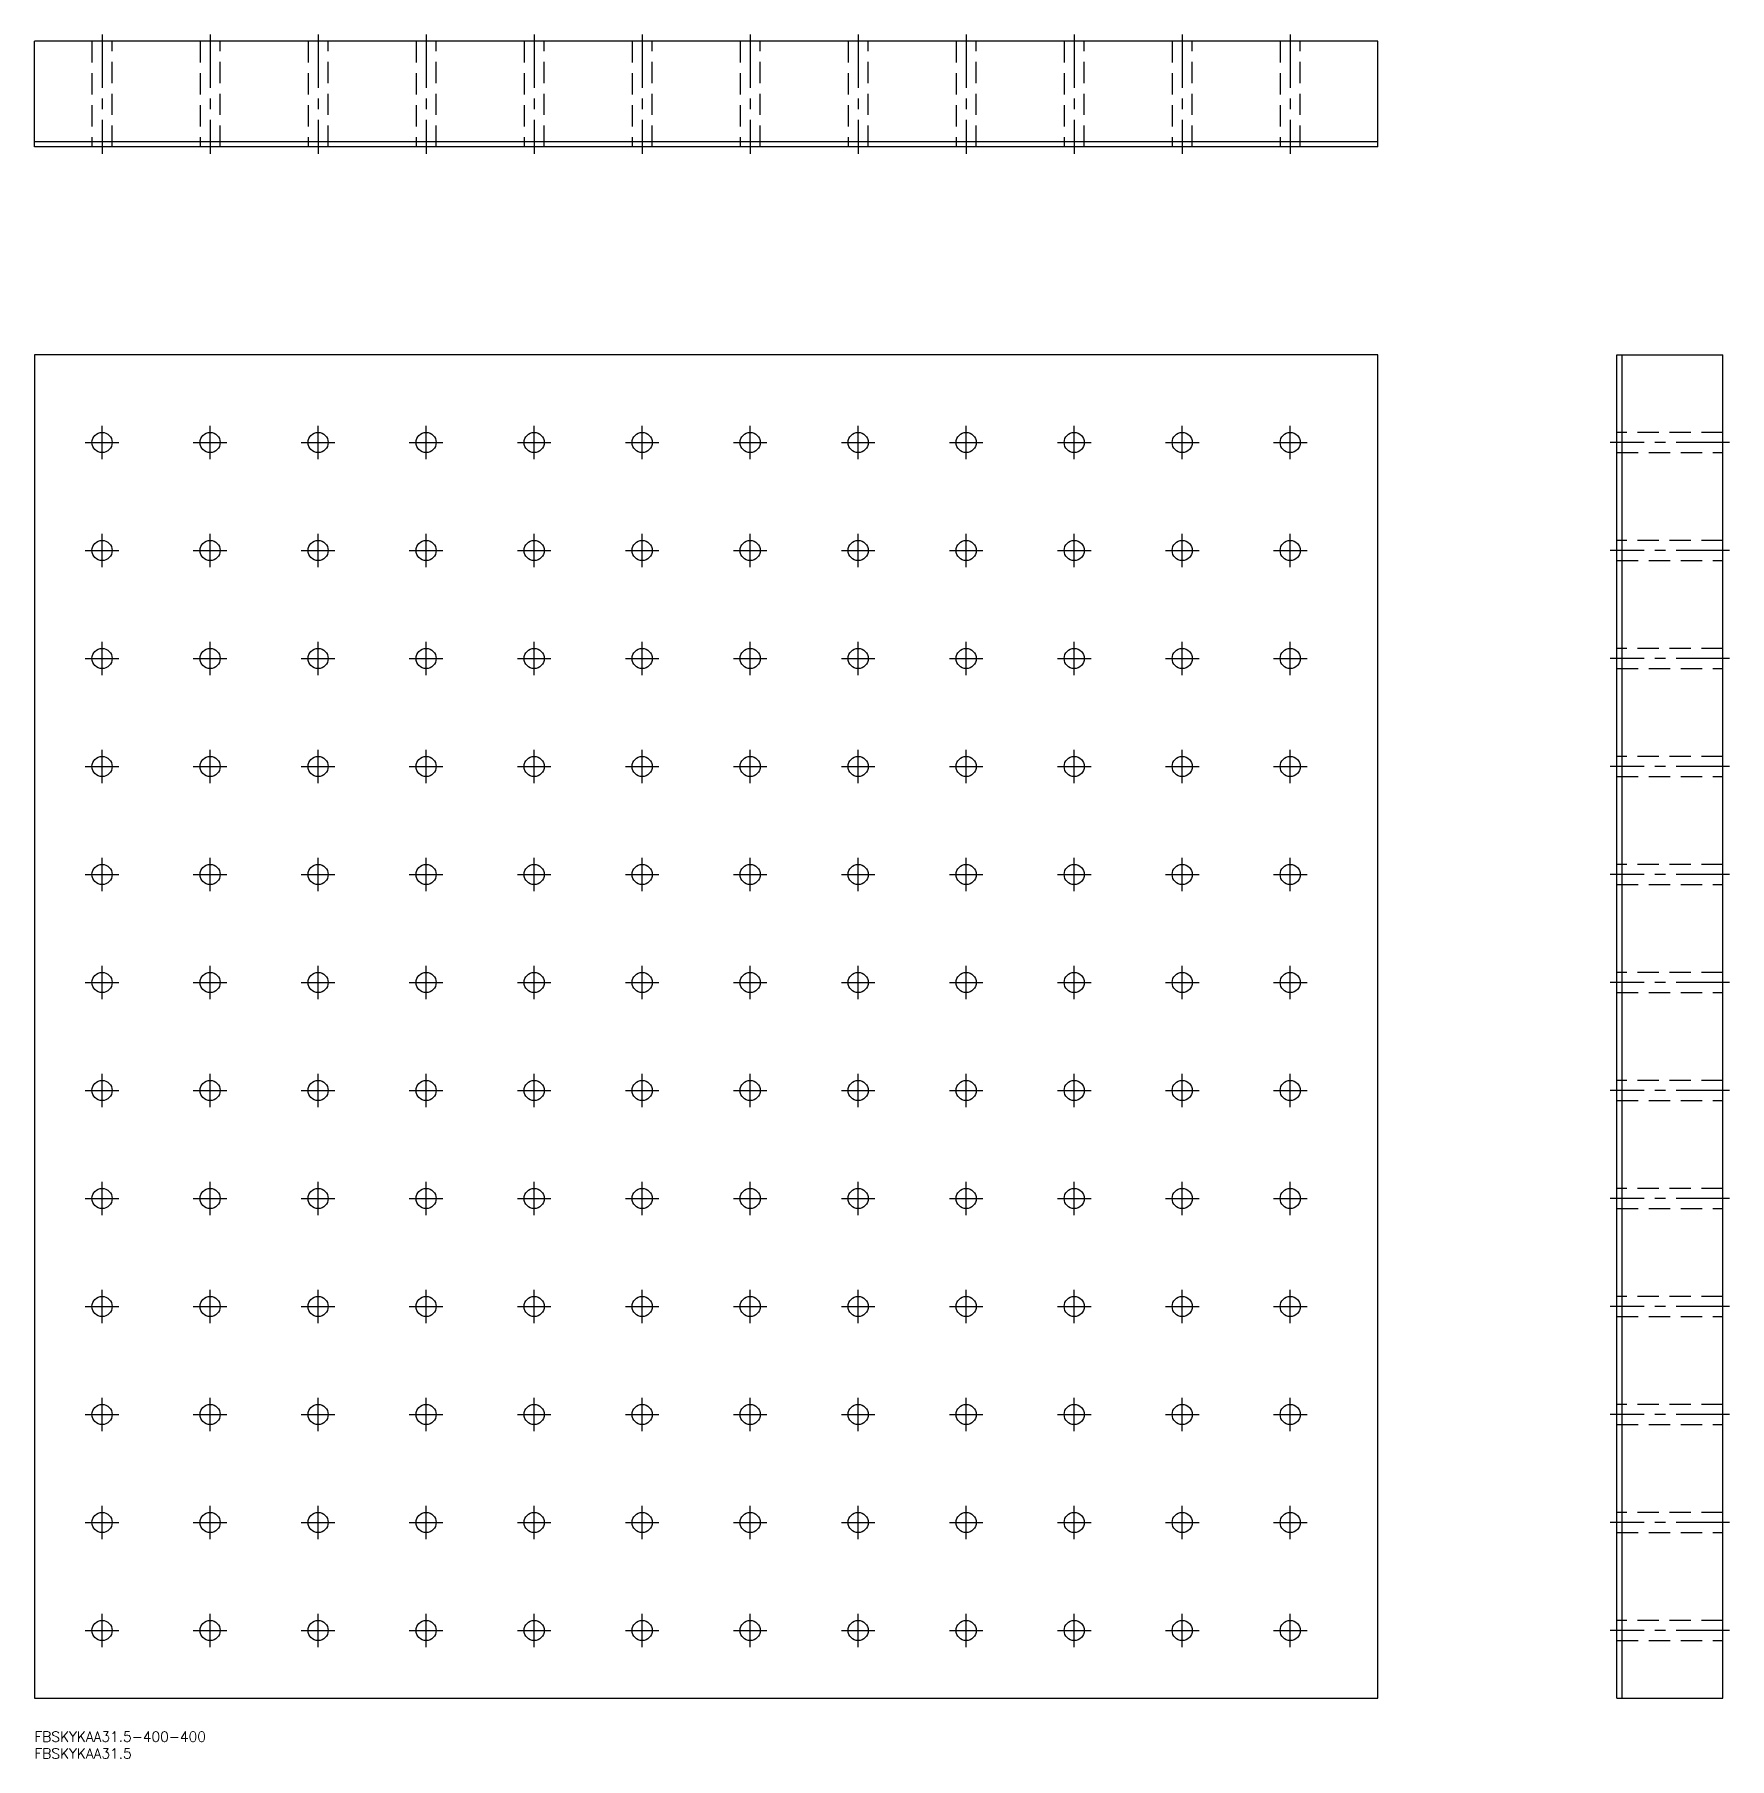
# Model space of a CAD drawing. Extents: x 0 to 505, y -8 to 505.
import ezdxf

# ---------------------------------------------------------------- set-up
doc = ezdxf.new("R2010")
doc.units = 0
doc.header["$LTSCALE"] = 0.5
doc.linetypes.add('CENTER', pattern=[50.8, 31.75, -6.35, 6.35, -6.35])
doc.linetypes.add('DASHED', pattern=[19.05, 12.7, -6.35])
for name, color, linetype in [('MSM_CENTER', 1, 'CENTER'), ('MSM_CONTINUOUS', 7, 'CONTINUOUS'), ('MSM_DASHED', 4, 'DASHED'), ('MSM_PART_NUMBER', 7, 'CONTINUOUS')]:
    doc.layers.add(name, color=color, linetype=linetype)
doc.styles.get("Standard").update_dxf_attribs({"font": 'txt.shx', "height": 3, "bigfont": 'bigfont.shx'})

# ---------------------------------------------------------------- blocks, each defined once
blk = doc.blocks.new('*U17')
at = {"layer": 'MSM_PART_NUMBER'}
blk.add_text('FBSKYKAA31.5-400-400', height=3, dxfattribs=at).set_placement((0, -3))
blk = doc.blocks.new('*U18')
at = {"layer": 'MSM_PART_NUMBER'}
blk.add_text('FBSKYKAA31.5', height=3, dxfattribs=at).set_placement((0, -8))

msp = doc.modelspace()

# ---------------------------------------------------------------- linework, layer by layer
at = {"layer": 'MSM_CENTER'}
for p, q in [((20.12, 505.38), (20.12, 469.88)), ((52.28, 505.38), (52.28, 469.88)), ((84.44, 505.38), (84.44, 469.88)), ((116.6, 505.38), (116.6, 469.88)), ((148.76, 505.38), (148.76, 469.88)), ((180.92, 505.38), (180.92, 469.88)), ((213.08, 505.38), (213.08, 469.88)), ((245.24, 505.38), (245.24, 469.88)), ((277.4, 505.38), (277.4, 469.88)), ((309.56, 505.38), (309.56, 469.88)), ((341.72, 505.38), (341.72, 469.88)), ((373.88, 505.38), (373.88, 469.88)), ((20.12, 378.88), (20.12, 388.88)), ((52.28, 378.88), (52.28, 388.88)), ((84.44, 378.88), (84.44, 388.88)), ((116.6, 378.88), (116.6, 388.88)), ((148.76, 378.88), (148.76, 388.88)), ((180.92, 378.88), (180.92, 388.88)), ((213.08, 378.88), (213.08, 388.88)), ((245.24, 378.88), (245.24, 388.88)), ((277.4, 378.88), (277.4, 388.88)), ((309.56, 378.88), (309.56, 388.88)), ((341.72, 378.88), (341.72, 388.88)), ((373.88, 378.88), (373.88, 388.88)), ((15.12, 383.88), (25.12, 383.88)), ((47.28, 383.88), (57.28, 383.88)), ((79.44, 383.88), (89.44, 383.88)), ((111.6, 383.88), (121.6, 383.88)), ((143.76, 383.88), (153.76, 383.88)), ((175.92, 383.88), (185.92, 383.88)), ((208.08, 383.88), (218.08, 383.88)), ((240.24, 383.88), (250.24, 383.88)), ((272.4, 383.88), (282.4, 383.88)), ((304.56, 383.88), (314.56, 383.88)), ((336.72, 383.88), (346.72, 383.88)), ((368.88, 383.88), (378.88, 383.88)), ((504.66, 383.88), (469.16, 383.88)), ((20.12, 346.72), (20.12, 356.72)), ((52.28, 346.72), (52.28, 356.72)), ((84.44, 346.72), (84.44, 356.72)), ((116.6, 346.72), (116.6, 356.72)), ((148.76, 346.72), (148.76, 356.72)), ((180.92, 346.72), (180.92, 356.72)), ((213.08, 346.72), (213.08, 356.72)), ((245.24, 346.72), (245.24, 356.72)), ((277.4, 346.72), (277.4, 356.72)), ((309.56, 346.72), (309.56, 356.72)), ((341.72, 346.72), (341.72, 356.72)), ((373.88, 346.72), (373.88, 356.72)), ((15.12, 351.72), (25.12, 351.72)), ((47.28, 351.72), (57.28, 351.72)), ((79.44, 351.72), (89.44, 351.72)), ((111.6, 351.72), (121.6, 351.72)), ((143.76, 351.72), (153.76, 351.72)), ((175.92, 351.72), (185.92, 351.72)), ((208.08, 351.72), (218.08, 351.72)), ((240.24, 351.72), (250.24, 351.72)), ((272.4, 351.72), (282.4, 351.72)), ((304.56, 351.72), (314.56, 351.72)), ((336.72, 351.72), (346.72, 351.72)), ((368.88, 351.72), (378.88, 351.72)), ((504.66, 351.72), (469.16, 351.72)), ((20.12, 314.56), (20.12, 324.56)), ((52.28, 314.56), (52.28, 324.56)), ((84.44, 314.56), (84.44, 324.56)), ((116.6, 314.56), (116.6, 324.56)), ((148.76, 314.56), (148.76, 324.56)), ((180.92, 314.56), (180.92, 324.56)), ((213.08, 314.56), (213.08, 324.56)), ((245.24, 314.56), (245.24, 324.56)), ((277.4, 314.56), (277.4, 324.56)), ((309.56, 314.56), (309.56, 324.56)), ((341.72, 314.56), (341.72, 324.56)), ((373.88, 314.56), (373.88, 324.56)), ((15.12, 319.56), (25.12, 319.56)), ((47.28, 319.56), (57.28, 319.56)), ((79.44, 319.56), (89.44, 319.56)), ((111.6, 319.56), (121.6, 319.56)), ((143.76, 319.56), (153.76, 319.56)), ((175.92, 319.56), (185.92, 319.56)), ((208.08, 319.56), (218.08, 319.56)), ((240.24, 319.56), (250.24, 319.56)), ((272.4, 319.56), (282.4, 319.56)), ((304.56, 319.56), (314.56, 319.56)), ((336.72, 319.56), (346.72, 319.56)), ((368.88, 319.56), (378.88, 319.56)), ((504.66, 319.56), (469.16, 319.56)), ((20.12, 282.4), (20.12, 292.4)), ((52.28, 282.4), (52.28, 292.4)), ((84.44, 282.4), (84.44, 292.4)), ((116.6, 282.4), (116.6, 292.4)), ((148.76, 282.4), (148.76, 292.4)), ((180.92, 282.4), (180.92, 292.4)), ((213.08, 282.4), (213.08, 292.4)), ((245.24, 282.4), (245.24, 292.4)), ((277.4, 282.4), (277.4, 292.4)), ((309.56, 282.4), (309.56, 292.4)), ((341.72, 282.4), (341.72, 292.4)), ((373.88, 282.4), (373.88, 292.4)), ((15.12, 287.4), (25.12, 287.4)), ((47.28, 287.4), (57.28, 287.4)), ((79.44, 287.4), (89.44, 287.4)), ((111.6, 287.4), (121.6, 287.4)), ((143.76, 287.4), (153.76, 287.4)), ((175.92, 287.4), (185.92, 287.4)), ((208.08, 287.4), (218.08, 287.4)), ((240.24, 287.4), (250.24, 287.4)), ((272.4, 287.4), (282.4, 287.4)), ((304.56, 287.4), (314.56, 287.4)), ((336.72, 287.4), (346.72, 287.4)), ((368.88, 287.4), (378.88, 287.4)), ((504.66, 287.4), (469.16, 287.4)), ((20.12, 250.24), (20.12, 260.24)), ((52.28, 250.24), (52.28, 260.24)), ((84.44, 250.24), (84.44, 260.24)), ((116.6, 250.24), (116.6, 260.24)), ((148.76, 250.24), (148.76, 260.24)), ((180.92, 250.24), (180.92, 260.24)), ((213.08, 250.24), (213.08, 260.24)), ((245.24, 250.24), (245.24, 260.24)), ((277.4, 250.24), (277.4, 260.24)), ((309.56, 250.24), (309.56, 260.24)), ((341.72, 250.24), (341.72, 260.24)), ((373.88, 250.24), (373.88, 260.24)), ((15.12, 255.24), (25.12, 255.24)), ((47.28, 255.24), (57.28, 255.24)), ((79.44, 255.24), (89.44, 255.24)), ((111.6, 255.24), (121.6, 255.24)), ((143.76, 255.24), (153.76, 255.24)), ((175.92, 255.24), (185.92, 255.24)), ((208.08, 255.24), (218.08, 255.24)), ((240.24, 255.24), (250.24, 255.24)), ((272.4, 255.24), (282.4, 255.24)), ((304.56, 255.24), (314.56, 255.24)), ((336.72, 255.24), (346.72, 255.24)), ((368.88, 255.24), (378.88, 255.24)), ((504.66, 255.24), (469.16, 255.24)), ((20.12, 218.08), (20.12, 228.08)), ((52.28, 218.08), (52.28, 228.08)), ((84.44, 218.08), (84.44, 228.08)), ((116.6, 218.08), (116.6, 228.08)), ((148.76, 218.08), (148.76, 228.08)), ((180.92, 218.08), (180.92, 228.08)), ((213.08, 218.08), (213.08, 228.08)), ((245.24, 218.08), (245.24, 228.08)), ((277.4, 218.08), (277.4, 228.08)), ((309.56, 218.08), (309.56, 228.08)), ((341.72, 218.08), (341.72, 228.08)), ((373.88, 218.08), (373.88, 228.08)), ((15.12, 223.08), (25.12, 223.08)), ((47.28, 223.08), (57.28, 223.08)), ((79.44, 223.08), (89.44, 223.08)), ((111.6, 223.08), (121.6, 223.08)), ((143.76, 223.08), (153.76, 223.08)), ((175.92, 223.08), (185.92, 223.08)), ((208.08, 223.08), (218.08, 223.08)), ((240.24, 223.08), (250.24, 223.08)), ((272.4, 223.08), (282.4, 223.08)), ((304.56, 223.08), (314.56, 223.08)), ((336.72, 223.08), (346.72, 223.08)), ((368.88, 223.08), (378.88, 223.08)), ((504.66, 223.08), (469.16, 223.08)), ((20.12, 185.92), (20.12, 195.92)), ((52.28, 185.92), (52.28, 195.92)), ((84.44, 185.92), (84.44, 195.92)), ((116.6, 185.92), (116.6, 195.92)), ((148.76, 185.92), (148.76, 195.92)), ((180.92, 185.92), (180.92, 195.92)), ((213.08, 185.92), (213.08, 195.92)), ((245.24, 185.92), (245.24, 195.92)), ((277.4, 185.92), (277.4, 195.92)), ((309.56, 185.92), (309.56, 195.92)), ((341.72, 185.92), (341.72, 195.92)), ((373.88, 185.92), (373.88, 195.92)), ((15.12, 190.92), (25.12, 190.92)), ((47.28, 190.92), (57.28, 190.92)), ((79.44, 190.92), (89.44, 190.92)), ((111.6, 190.92), (121.6, 190.92)), ((143.76, 190.92), (153.76, 190.92)), ((175.92, 190.92), (185.92, 190.92)), ((208.08, 190.92), (218.08, 190.92)), ((240.24, 190.92), (250.24, 190.92)), ((272.4, 190.92), (282.4, 190.92)), ((304.56, 190.92), (314.56, 190.92)), ((336.72, 190.92), (346.72, 190.92)), ((368.88, 190.92), (378.88, 190.92)), ((504.66, 190.92), (469.16, 190.92)), ((20.12, 153.76), (20.12, 163.76)), ((52.28, 153.76), (52.28, 163.76)), ((84.44, 153.76), (84.44, 163.76)), ((116.6, 153.76), (116.6, 163.76)), ((148.76, 153.76), (148.76, 163.76)), ((180.92, 153.76), (180.92, 163.76)), ((213.08, 153.76), (213.08, 163.76)), ((245.24, 153.76), (245.24, 163.76)), ((277.4, 153.76), (277.4, 163.76)), ((309.56, 153.76), (309.56, 163.76)), ((341.72, 153.76), (341.72, 163.76)), ((373.88, 153.76), (373.88, 163.76)), ((15.12, 158.76), (25.12, 158.76)), ((47.28, 158.76), (57.28, 158.76)), ((79.44, 158.76), (89.44, 158.76)), ((111.6, 158.76), (121.6, 158.76)), ((143.76, 158.76), (153.76, 158.76)), ((175.92, 158.76), (185.92, 158.76)), ((208.08, 158.76), (218.08, 158.76)), ((240.24, 158.76), (250.24, 158.76)), ((272.4, 158.76), (282.4, 158.76)), ((304.56, 158.76), (314.56, 158.76)), ((336.72, 158.76), (346.72, 158.76)), ((368.88, 158.76), (378.88, 158.76)), ((504.66, 158.76), (469.16, 158.76)), ((20.12, 121.6), (20.12, 131.6)), ((52.28, 121.6), (52.28, 131.6)), ((84.44, 121.6), (84.44, 131.6)), ((116.6, 121.6), (116.6, 131.6)), ((148.76, 121.6), (148.76, 131.6)), ((180.92, 121.6), (180.92, 131.6)), ((213.08, 121.6), (213.08, 131.6)), ((245.24, 121.6), (245.24, 131.6)), ((277.4, 121.6), (277.4, 131.6)), ((309.56, 121.6), (309.56, 131.6)), ((341.72, 121.6), (341.72, 131.6)), ((373.88, 121.6), (373.88, 131.6)), ((15.12, 126.6), (25.12, 126.6)), ((47.28, 126.6), (57.28, 126.6)), ((79.44, 126.6), (89.44, 126.6)), ((111.6, 126.6), (121.6, 126.6)), ((143.76, 126.6), (153.76, 126.6)), ((175.92, 126.6), (185.92, 126.6)), ((208.08, 126.6), (218.08, 126.6)), ((240.24, 126.6), (250.24, 126.6)), ((272.4, 126.6), (282.4, 126.6)), ((304.56, 126.6), (314.56, 126.6)), ((336.72, 126.6), (346.72, 126.6)), ((368.88, 126.6), (378.88, 126.6)), ((504.66, 126.6), (469.16, 126.6)), ((20.12, 89.44), (20.12, 99.44)), ((52.28, 89.44), (52.28, 99.44)), ((84.44, 89.44), (84.44, 99.44)), ((116.6, 89.44), (116.6, 99.44)), ((148.76, 89.44), (148.76, 99.44)), ((180.92, 89.44), (180.92, 99.44)), ((213.08, 89.44), (213.08, 99.44)), ((245.24, 89.44), (245.24, 99.44)), ((277.4, 89.44), (277.4, 99.44)), ((309.56, 89.44), (309.56, 99.44)), ((341.72, 89.44), (341.72, 99.44)), ((373.88, 89.44), (373.88, 99.44)), ((15.12, 94.44), (25.12, 94.44)), ((47.28, 94.44), (57.28, 94.44)), ((79.44, 94.44), (89.44, 94.44)), ((111.6, 94.44), (121.6, 94.44)), ((143.76, 94.44), (153.76, 94.44)), ((175.92, 94.44), (185.92, 94.44)), ((208.08, 94.44), (218.08, 94.44)), ((240.24, 94.44), (250.24, 94.44)), ((272.4, 94.44), (282.4, 94.44)), ((304.56, 94.44), (314.56, 94.44)), ((336.72, 94.44), (346.72, 94.44)), ((368.88, 94.44), (378.88, 94.44)), ((504.66, 94.44), (469.16, 94.44)), ((20.12, 57.28), (20.12, 67.28)), ((52.28, 57.28), (52.28, 67.28)), ((84.44, 57.28), (84.44, 67.28)), ((116.6, 57.28), (116.6, 67.28)), ((148.76, 57.28), (148.76, 67.28)), ((180.92, 57.28), (180.92, 67.28)), ((213.08, 57.28), (213.08, 67.28)), ((245.24, 57.28), (245.24, 67.28)), ((277.4, 57.28), (277.4, 67.28)), ((309.56, 57.28), (309.56, 67.28)), ((341.72, 57.28), (341.72, 67.28)), ((373.88, 57.28), (373.88, 67.28)), ((15.12, 62.28), (25.12, 62.28)), ((47.28, 62.28), (57.28, 62.28)), ((79.44, 62.28), (89.44, 62.28)), ((111.6, 62.28), (121.6, 62.28)), ((143.76, 62.28), (153.76, 62.28)), ((175.92, 62.28), (185.92, 62.28)), ((208.08, 62.28), (218.08, 62.28)), ((240.24, 62.28), (250.24, 62.28)), ((272.4, 62.28), (282.4, 62.28)), ((304.56, 62.28), (314.56, 62.28)), ((336.72, 62.28), (346.72, 62.28)), ((368.88, 62.28), (378.88, 62.28)), ((504.66, 62.28), (469.16, 62.28)), ((20.12, 25.12), (20.12, 35.12)), ((52.28, 25.12), (52.28, 35.12)), ((84.44, 25.12), (84.44, 35.12)), ((116.6, 25.12), (116.6, 35.12)), ((148.76, 25.12), (148.76, 35.12)), ((180.92, 25.12), (180.92, 35.12)), ((213.08, 25.12), (213.08, 35.12)), ((245.24, 25.12), (245.24, 35.12)), ((277.4, 25.12), (277.4, 35.12)), ((309.56, 25.12), (309.56, 35.12)), ((341.72, 25.12), (341.72, 35.12)), ((373.88, 25.12), (373.88, 35.12)), ((15.12, 30.12), (25.12, 30.12)), ((47.28, 30.12), (57.28, 30.12)), ((79.44, 30.12), (89.44, 30.12)), ((111.6, 30.12), (121.6, 30.12)), ((143.76, 30.12), (153.76, 30.12)), ((175.92, 30.12), (185.92, 30.12)), ((208.08, 30.12), (218.08, 30.12)), ((240.24, 30.12), (250.24, 30.12)), ((272.4, 30.12), (282.4, 30.12)), ((304.56, 30.12), (314.56, 30.12)), ((336.72, 30.12), (346.72, 30.12)), ((368.88, 30.12), (378.88, 30.12)), ((504.66, 30.12), (469.16, 30.12))]:
    msp.add_line(p, q, dxfattribs=at)
at = {"layer": 'MSM_CONTINUOUS'}
for p, q in [((400, 503.38), (0, 503.38)), ((0, 471.88), (0, 503.38)), ((400, 471.88), (400, 503.38)), ((400, 473.38), (0, 473.38)), ((400, 471.88), (0, 471.88)), ((400, 410), (0, 410)), ((0, 410), (0, 10)), ((400, 10), (400, 410)), ((471.16, 410), (502.66, 410)), ((471.16, 10), (471.16, 410)), ((472.66, 10), (472.66, 410)), ((502.66, 10), (502.66, 410)), ((0, 10), (400, 10)), ((471.16, 10), (502.66, 10))]:
    msp.add_line(p, q, dxfattribs=at)
for centre in [(20.12, 383.88), (52.28, 383.88), (84.44, 383.88), (116.6, 383.88), (148.76, 383.88), (180.92, 383.88), (213.08, 383.88), (245.24, 383.88), (277.4, 383.88), (309.56, 383.88), (341.72, 383.88), (373.88, 383.88), (20.12, 351.72), (52.28, 351.72), (84.44, 351.72), (116.6, 351.72), (148.76, 351.72), (180.92, 351.72), (213.08, 351.72), (245.24, 351.72), (277.4, 351.72), (309.56, 351.72), (341.72, 351.72), (373.88, 351.72), (20.12, 319.56), (52.28, 319.56), (84.44, 319.56), (116.6, 319.56), (148.76, 319.56), (180.92, 319.56), (213.08, 319.56), (245.24, 319.56), (277.4, 319.56), (309.56, 319.56), (341.72, 319.56), (373.88, 319.56), (20.12, 287.4), (52.28, 287.4), (84.44, 287.4), (116.6, 287.4), (148.76, 287.4), (180.92, 287.4), (213.08, 287.4), (245.24, 287.4), (277.4, 287.4), (309.56, 287.4), (341.72, 287.4), (373.88, 287.4), (20.12, 255.24), (52.28, 255.24), (84.44, 255.24), (116.6, 255.24), (148.76, 255.24), (180.92, 255.24), (213.08, 255.24), (245.24, 255.24), (277.4, 255.24), (309.56, 255.24), (341.72, 255.24), (373.88, 255.24), (20.12, 223.08), (52.28, 223.08), (84.44, 223.08), (116.6, 223.08), (148.76, 223.08), (180.92, 223.08), (213.08, 223.08), (245.24, 223.08), (277.4, 223.08), (309.56, 223.08), (341.72, 223.08), (373.88, 223.08), (20.12, 190.92), (52.28, 190.92), (84.44, 190.92), (116.6, 190.92), (148.76, 190.92), (180.92, 190.92), (213.08, 190.92), (245.24, 190.92), (277.4, 190.92), (309.56, 190.92), (341.72, 190.92), (373.88, 190.92), (20.12, 158.76), (52.28, 158.76), (84.44, 158.76), (116.6, 158.76), (148.76, 158.76), (180.92, 158.76), (213.08, 158.76), (245.24, 158.76), (277.4, 158.76), (309.56, 158.76), (341.72, 158.76), (373.88, 158.76), (20.12, 126.6), (52.28, 126.6), (84.44, 126.6), (116.6, 126.6), (148.76, 126.6), (180.92, 126.6), (213.08, 126.6), (245.24, 126.6), (277.4, 126.6), (309.56, 126.6), (341.72, 126.6), (373.88, 126.6), (20.12, 94.44), (52.28, 94.44), (84.44, 94.44), (116.6, 94.44), (148.76, 94.44), (180.92, 94.44), (213.08, 94.44), (245.24, 94.44), (277.4, 94.44), (309.56, 94.44), (341.72, 94.44), (373.88, 94.44), (20.12, 62.28), (52.28, 62.28), (84.44, 62.28), (116.6, 62.28), (148.76, 62.28), (180.92, 62.28), (213.08, 62.28), (245.24, 62.28), (277.4, 62.28), (309.56, 62.28), (341.72, 62.28), (373.88, 62.28), (20.12, 30.12), (52.28, 30.12), (84.44, 30.12), (116.6, 30.12), (148.76, 30.12), (180.92, 30.12), (213.08, 30.12), (245.24, 30.12), (277.4, 30.12), (309.56, 30.12), (341.72, 30.12), (373.88, 30.12)]:
    msp.add_circle(centre, 3, dxfattribs=at)
at = {"layer": 'MSM_DASHED'}
for p, q in [((17.12, 503.38), (17.12, 471.88)), ((23.12, 471.88), (23.12, 503.38)), ((49.28, 503.38), (49.28, 471.88)), ((55.28, 471.88), (55.28, 503.38)), ((81.44, 503.38), (81.44, 471.88)), ((87.44, 471.88), (87.44, 503.38)), ((113.6, 503.38), (113.6, 471.88)), ((119.6, 471.88), (119.6, 503.38)), ((145.76, 503.38), (145.76, 471.88)), ((151.76, 471.88), (151.76, 503.38)), ((177.92, 503.38), (177.92, 471.88)), ((183.92, 471.88), (183.92, 503.38)), ((210.08, 503.38), (210.08, 471.88)), ((216.08, 471.88), (216.08, 503.38)), ((242.24, 503.38), (242.24, 471.88)), ((248.24, 471.88), (248.24, 503.38)), ((274.4, 503.38), (274.4, 471.88)), ((280.4, 471.88), (280.4, 503.38)), ((306.56, 503.38), (306.56, 471.88)), ((312.56, 471.88), (312.56, 503.38)), ((338.72, 503.38), (338.72, 471.88)), ((344.72, 471.88), (344.72, 503.38)), ((370.88, 503.38), (370.88, 471.88)), ((376.88, 471.88), (376.88, 503.38)), ((502.66, 386.88), (471.16, 386.88)), ((471.16, 380.88), (502.66, 380.88)), ((502.66, 354.72), (471.16, 354.72)), ((471.16, 348.72), (502.66, 348.72)), ((502.66, 322.56), (471.16, 322.56)), ((471.16, 316.56), (502.66, 316.56)), ((502.66, 290.4), (471.16, 290.4)), ((471.16, 284.4), (502.66, 284.4)), ((502.66, 258.24), (471.16, 258.24)), ((471.16, 252.24), (502.66, 252.24)), ((502.66, 226.08), (471.16, 226.08)), ((471.16, 220.08), (502.66, 220.08)), ((502.66, 193.92), (471.16, 193.92)), ((471.16, 187.92), (502.66, 187.92)), ((502.66, 161.76), (471.16, 161.76)), ((471.16, 155.76), (502.66, 155.76)), ((502.66, 129.6), (471.16, 129.6)), ((471.16, 123.6), (502.66, 123.6)), ((502.66, 97.44), (471.16, 97.44)), ((471.16, 91.44), (502.66, 91.44)), ((502.66, 65.28), (471.16, 65.28)), ((471.16, 59.28), (502.66, 59.28)), ((502.66, 33.12), (471.16, 33.12)), ((471.16, 27.12), (502.66, 27.12))]:
    msp.add_line(p, q, dxfattribs=at)

# ---------------------------------------------------------------- block references
at = {"layer": 'MSM_CONTINUOUS'}
for name in ['*U17', '*U18']:
    msp.add_blockref(name, (0, 0), dxfattribs=at)

doc.saveas('drawing.dxf')
